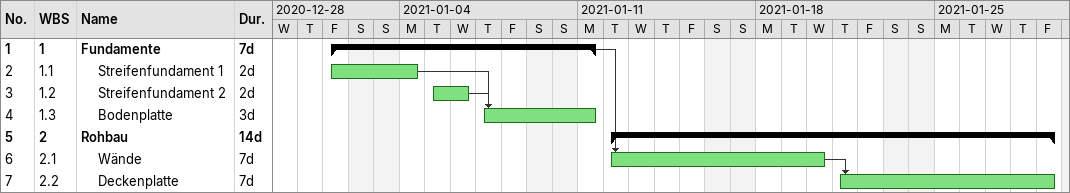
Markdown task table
| ID | WBS | Task | Duration | Start | Finish | Predecessors |
|---|---|---|---|---|---|---|
| 1 | 1 | **Fundamente** | 7d | 2021-01-01 | 2021-01-11 |  |
| 2 | 1.1 | Streifenfundament 1 | 2d | 2021-01-01 | 2021-01-04 |  |
| 3 | 1.2 | Streifenfundament 2 | 2d | 2021-01-05 | 2021-01-06 |  |
| 4 | 1.3 | Bodenplatte | 3d | 2021-01-07 | 2021-01-11 | 2, 3 |
| 5 | 2 | **Rohbau** | 14d | 2021-01-12 | 2021-01-29 |  |
| 6 | 2.1 | Wände | 7d | 2021-01-12 | 2021-01-20 | 1 |
| 7 | 2.2 | Deckenplatte | 7d | 2021-01-21 | 2021-01-29 | 6 |
